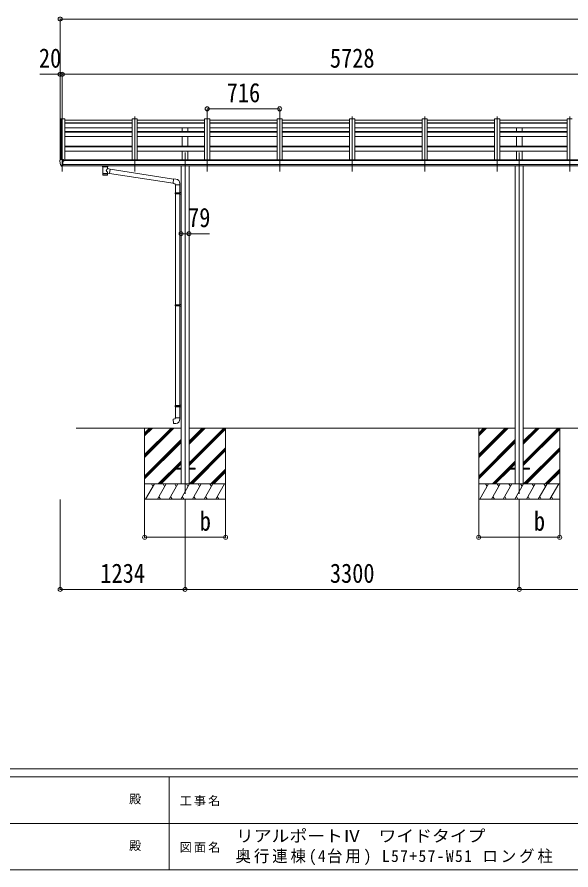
# Model space of a CAD drawing. Units: millimetres at full size, sheet at 1:40. Extents: x -11181 to 11305, y -7804 to 7716.
# Drawn here: x -2037 to 3433, y -7804 to 622 of the extents above; entities that cross this region are included whole.
import ezdxf
from ezdxf.enums import TextEntityAlignment as Align

# ---------------------------------------------------------------- set-up
doc = ezdxf.new("R2010")
doc.units = ezdxf.units.MM
doc.header["$LTSCALE"] = 40
doc.header["$PDMODE"] = 32
doc.header["$PDSIZE"] = 40
for name, color, linetype, lineweight in [('0-0_0', 7, 'Continuous', 9), ('0-1_本体', 4, 'Continuous', 9), ('0-2_部品', 7, 'Continuous', 9), ('0-8_PARTS2', 2, 'Continuous', 9), ('0-A_寸法', 6, 'Continuous', 9), ('F-0_240', 7, 'Continuous', 9)]:
    doc.layers.add(name, color=color, linetype=linetype, lineweight=lineweight)
doc.styles.add('ＭＳ ゴシック', font='')
doc.styles.get('ＭＳ ゴシック').set_extended_font_data('MS Gothic')

msp = doc.modelspace()

# ---------------------------------------------------------------- linework, layer by layer
at = {"layer": '0-0_0'}
for p, q in [((-1453.35, -3439.42), (-416.85, -3439.42)), ((-777.35, -3439.42), (-777.35, -4139.42)), ((-777.35, -3700.15), (-516.62, -3439.42)), ((-777.35, -3714.29), (-502.48, -3439.42)), ((-777.35, -3728.44), (-488.34, -3439.42)), ((-777.35, -3516.31), (-700.47, -3439.42)), ((-777.35, -3502.16), (-714.61, -3439.42)), ((-777.35, -3488.02), (-728.76, -3439.42)), ((-337.85, -3781.15), (3.88, -3439.42)), ((-337.85, -3795.29), (18.02, -3439.42)), ((-337.85, -3597.3), (-179.97, -3439.42)), ((-337.85, -3583.16), (-194.11, -3439.42)), ((-337.85, -3569.02), (-208.26, -3439.42)), ((-337.85, -3439.42), (2883.15, -3439.42)), ((-337.85, -3809.44), (22.65, -3448.94)), ((22.65, -3439.42), (22.65, -4139.42)), ((2522.65, -3439.42), (2522.65, -4139.42)), ((2522.65, -3700.15), (2783.38, -3439.42)), ((2522.65, -3714.29), (2797.52, -3439.42)), ((2522.65, -3728.44), (2811.66, -3439.42)), ((2522.65, -3516.31), (2599.53, -3439.42)), ((2522.65, -3502.16), (2585.39, -3439.42)), ((2522.65, -3488.02), (2571.24, -3439.42)), ((2962.15, -3781.15), (3303.88, -3439.42)), ((2962.15, -3795.29), (3318.02, -3439.42)), ((2962.15, -3597.3), (3120.03, -3439.42)), ((2962.15, -3583.16), (3105.89, -3439.42)), ((2962.15, -3569.02), (3091.74, -3439.42)), ((2962.15, -3439.42), (4813.15, -3439.42)), ((2962.15, -3809.44), (3322.65, -3448.94)), ((3322.65, -3439.42), (3322.65, -4139.42)), ((-777.35, -3912.28), (-416.85, -3551.79)), ((-777.35, -3926.43), (-416.85, -3565.93)), ((-777.35, -3940.57), (-416.85, -3580.07)), ((2522.65, -3912.28), (2883.15, -3551.79)), ((2522.65, -3926.43), (2883.15, -3565.93)), ((2522.65, -3940.57), (2883.15, -3580.07)), ((-333.99, -3989.42), (22.65, -3632.79)), ((-319.85, -3989.42), (22.65, -3646.93)), ((-305.71, -3989.42), (22.65, -3661.07)), ((2966.01, -3989.42), (3322.65, -3632.79)), ((2980.15, -3989.42), (3322.65, -3646.93)), ((2994.29, -3989.42), (3322.65, -3661.07)), ((-642.36, -3989.42), (-416.85, -3763.92)), ((-473.71, -3834.91), (-416.85, -3778.06)), ((2657.64, -3989.42), (2883.15, -3763.92)), ((2826.29, -3834.91), (2883.15, -3778.06)), ((-628.22, -3989.42), (-477.35, -3838.56)), ((-614.08, -3989.42), (-468.57, -3843.91)), ((-459.57, -3834.91), (-416.85, -3792.2)), ((-121.86, -3989.42), (22.65, -3844.92)), ((-107.72, -3989.42), (22.65, -3859.06)), ((-93.58, -3989.42), (22.65, -3873.2)), ((2671.78, -3989.42), (2822.65, -3838.56)), ((2685.92, -3989.42), (2831.43, -3843.91)), ((2840.43, -3834.91), (2883.15, -3792.2)), ((3178.14, -3989.42), (3322.65, -3844.92)), ((3192.28, -3989.42), (3322.65, -3859.06)), ((3206.42, -3989.42), (3322.65, -3873.2)), ((22.65, -3989.42), (-777.35, -3989.42)), ((-767.06, -4139.42), (-680.46, -3989.42)), ((-695.46, -4015.41), (-710.46, -3989.42)), ((-651.59, -4139.42), (-564.99, -3989.42)), ((-579.99, -4015.41), (-594.99, -3989.42)), ((-536.12, -4139.42), (-449.52, -3989.42)), ((-464.52, -4015.41), (-479.52, -3989.42)), ((-420.65, -4139.42), (-334.05, -3989.42)), ((-349.05, -4015.41), (-364.05, -3989.42)), ((-305.18, -4139.42), (-218.58, -3989.42)), ((-233.58, -4015.41), (-248.58, -3989.42)), ((-189.71, -4139.42), (-103.11, -3989.42)), ((-133.11, -3989.42), (-118.11, -4015.41)), ((-74.24, -4139.42), (12.36, -3989.42)), ((3322.65, -3989.42), (2522.65, -3989.42)), ((2532.94, -4139.42), (2619.54, -3989.42)), ((2604.54, -4015.41), (2589.54, -3989.42)), ((2648.41, -4139.42), (2735.01, -3989.42)), ((2720.01, -4015.41), (2705.01, -3989.42)), ((2763.88, -4139.42), (2850.48, -3989.42)), ((2835.48, -4015.41), (2820.48, -3989.42)), ((2879.35, -4139.42), (2965.95, -3989.42)), ((2950.95, -4015.41), (2935.95, -3989.42)), ((2994.82, -4139.42), (3081.42, -3989.42)), ((3066.42, -4015.41), (3051.42, -3989.42)), ((3110.29, -4139.42), (3196.89, -3989.42)), ((3166.89, -3989.42), (3181.89, -4015.41)), ((3225.76, -4139.42), (3312.36, -3989.42)), ((-636.6, -4113.45), (-621.6, -4139.42)), ((-521.12, -4113.44), (-506.12, -4139.42)), ((-405.65, -4113.44), (-390.66, -4139.42)), ((-290.18, -4113.45), (-275.19, -4139.42)), ((-174.71, -4113.45), (-159.72, -4139.42)), ((-59.24, -4113.45), (-44.25, -4139.42)), ((2663.4, -4113.45), (2678.4, -4139.42)), ((2778.88, -4113.44), (2793.88, -4139.42)), ((2894.35, -4113.44), (2909.34, -4139.42)), ((3009.82, -4113.45), (3024.81, -4139.42)), ((3125.29, -4113.45), (3140.28, -4139.42)), ((3240.76, -4113.45), (3255.75, -4139.42)), ((-777.35, -4139.42), (22.65, -4139.42)), ((2522.65, -4139.42), (3322.65, -4139.42))]:
    msp.add_line(p, q, dxfattribs=at)
at = {"layer": '0-1_本体'}
for p, q in [((-1611.35, -384.55), (-1611.36, -790.19)), ((-1610.41, -383.67), (-1602.57, -383.26)), ((-1602.35, -383.34), (-1602.35, -783.65)), ((-1602.27, -383.45), (-1601.65, -385.07)), ((-1566.35, -383.25), (-1566.35, -793.83)), ((-1566.35, -396.25), (-900.35, -396.25)), ((-900.35, -383.85), (-900.35, -787.12)), ((-850.35, -383.85), (-900.35, -383.85)), ((-850.35, -383.85), (-850.35, -787.12)), ((-850.35, -396.25), (-184.35, -396.25)), ((-184.35, -383.85), (-184.35, -787.12)), ((-134.35, -383.85), (-184.35, -383.85)), ((-134.35, -383.85), (-134.35, -787.12)), ((-134.35, -396.25), (531.65, -396.25)), ((531.65, -383.85), (531.65, -783.43)), ((581.65, -383.85), (531.65, -383.85)), ((581.65, -383.85), (581.65, -783.43)), ((581.65, -396.25), (1247.65, -396.25)), ((1247.65, -383.85), (1247.65, -783.43)), ((1297.65, -383.85), (1247.65, -383.85)), ((1297.65, -383.85), (1297.65, -783.43)), ((1297.65, -396.25), (1963.65, -396.25)), ((1963.65, -383.85), (1963.65, -783.43)), ((2013.65, -383.85), (1963.65, -383.85)), ((2013.65, -383.85), (2013.65, -783.43)), ((2013.65, -396.25), (2679.65, -396.25)), ((2679.65, -383.85), (2679.65, -783.43)), ((2729.65, -383.85), (2679.65, -383.85)), ((2729.65, -383.85), (2729.65, -783.43)), ((2729.65, -396.25), (3395.65, -396.25)), ((3395.65, -383.85), (3395.65, -783.43)), ((3445.65, -383.85), (3395.65, -383.85)), ((-1566.35, -422.96), (-900.35, -422.96)), ((-1566.35, -425.81), (-900.35, -425.81)), ((-1566.35, -470.54), (-900.35, -470.54)), ((-850.35, -422.96), (-184.35, -422.96)), ((-850.35, -425.81), (-184.35, -425.81)), ((-850.35, -470.54), (-184.35, -470.54)), ((-404.85, -509.08), (-404.85, -470.39)), ((-349.85, -509.08), (-349.85, -470.39)), ((-134.35, -422.96), (531.65, -422.96)), ((-134.35, -425.81), (531.65, -425.81)), ((-134.35, -470.54), (531.65, -470.54)), ((581.65, -422.96), (1247.65, -422.96)), ((581.65, -425.81), (1247.65, -425.81)), ((581.65, -470.54), (1247.65, -470.54)), ((1297.65, -422.96), (1963.65, -422.96)), ((1297.65, -425.81), (1963.65, -425.81)), ((1297.65, -470.54), (1963.65, -470.54)), ((2013.65, -422.96), (2679.65, -422.96)), ((2013.65, -425.81), (2679.65, -425.81)), ((2013.65, -470.54), (2679.65, -470.54)), ((2729.65, -422.96), (3395.65, -422.96)), ((2729.65, -425.81), (3395.65, -425.81)), ((2729.65, -470.54), (3395.65, -470.54)), ((2895.15, -509.08), (2895.15, -470.39)), ((2950.15, -509.08), (2950.15, -470.39)), ((-1566.35, -509.23), (-900.35, -509.23)), ((-1566.35, -514.52), (-900.35, -514.52)), ((-1566.35, -558.6), (-900.35, -558.6)), ((-850.35, -509.23), (-184.35, -509.23)), ((-850.35, -514.52), (-184.35, -514.52)), ((-850.35, -558.6), (-184.35, -558.6)), ((-404.85, -652), (-404.85, -558.45)), ((-349.85, -652), (-349.85, -558.45)), ((-134.35, -509.23), (531.65, -509.23)), ((-134.35, -514.52), (531.65, -514.52)), ((-134.35, -558.6), (531.65, -558.6)), ((581.65, -509.23), (1247.65, -509.23)), ((581.65, -514.52), (1247.65, -514.52)), ((581.65, -558.6), (1247.65, -558.6)), ((1297.65, -509.23), (1963.65, -509.23)), ((1297.65, -514.52), (1963.65, -514.52)), ((1297.65, -558.6), (1963.65, -558.6)), ((2013.65, -509.23), (2679.65, -509.23)), ((2013.65, -514.52), (2679.65, -514.52)), ((2013.65, -558.6), (2679.65, -558.6)), ((2729.65, -509.23), (3395.65, -509.23)), ((2729.65, -514.52), (3395.65, -514.52)), ((2729.65, -558.6), (3395.65, -558.6)), ((2895.15, -652), (2895.15, -558.45)), ((2950.15, -652), (2950.15, -558.45)), ((-1566.35, -652.16), (-900.35, -652.16)), ((-1566.35, -658.95), (-900.35, -658.95)), ((-850.35, -652.16), (-184.35, -652.16)), ((-850.35, -658.95), (-184.35, -658.95)), ((-134.35, -652.16), (531.65, -652.16)), ((-134.35, -658.95), (531.65, -658.95)), ((581.65, -652.16), (1247.65, -652.16)), ((581.65, -658.95), (1247.65, -658.95)), ((1297.65, -652.16), (1963.65, -652.16)), ((1297.65, -658.95), (1963.65, -658.95)), ((2013.65, -652.16), (2679.65, -652.16)), ((2013.65, -658.95), (2679.65, -658.95)), ((2729.65, -652.16), (3395.65, -652.16)), ((2729.65, -658.95), (3395.65, -658.95)), ((-1566.35, -702.5), (-900.35, -702.5)), ((-850.35, -702.5), (-184.35, -702.5)), ((-404.85, -786.97), (-404.85, -702.35)), ((-349.85, -786.97), (-349.85, -702.35)), ((-134.35, -702.5), (531.65, -702.5)), ((581.65, -702.5), (1247.65, -702.5)), ((1297.65, -702.5), (1963.65, -702.5)), ((2013.65, -702.5), (2679.65, -702.5)), ((2729.65, -702.5), (3395.65, -702.5)), ((2895.15, -786.97), (2895.15, -702.35)), ((2950.15, -786.97), (2950.15, -702.35)), ((4130.15, -793.83), (-1584.85, -793.83)), ((-1584.85, -835.05), (4130.15, -835.05)), ((-1561.35, -793.83), (-1561.35, -787.12)), ((4106.65, -787.12), (-1561.35, -787.12)), ((4130.15, -846.9), (-1584.85, -846.82)), ((-416.85, -846.84), (-416.85, -3989.42)), ((-337.85, -846.84), (-337.85, -3989.42)), ((2883.15, -846.84), (2883.15, -3989.42)), ((2962.15, -846.84), (2962.15, -3989.42))]:
    msp.add_line(p, q, dxfattribs=at)
msp.add_lwpolyline([(-1601.65, -783.65), (-1601.65, -383.25), (-1566.35, -383.25)], dxfattribs=at)
msp.add_circle((-1577.38, -798.56), 3, dxfattribs=at)
for centre, radius, start, end in [((-1610.35, -384.67), 1, 93, 173.32986), ((-1602.56, -383.56), 0.301, 21.06327, 92.86679)]:
    msp.add_arc(centre, radius, start, end, dxfattribs=at)
at = {"layer": '0-2_部品'}
for p, q in [((-1613.35, -793.06), (-1613.35, -793.69)), ((-1606.44, -784.26), (-1610.51, -790.07)), ((-1598.98, -850.38), (-1608.72, -835)), ((-1603.35, -783.69), (-1605.68, -783.83)), ((-1591.35, -783.69), (-1603.35, -783.69)), ((-1589.85, -784.61), (-1591.35, -784.61)), ((-1584.85, -793.42), (-1591.35, -793.03)), ((-1591.35, -838.3), (-1588.19, -837.89)), ((-1589.85, -784.61), (-1589.85, -790.78)), ((-1580.18, -786.11), (-1589.85, -785.38)), ((-1589.85, -788.38), (-1575.85, -788.43)), ((-1584.85, -790.78), (-1589.85, -790.78)), ((-1588.19, -837.89), (-1584.85, -837.46)), ((-1584.85, -848.99), (-1584.85, -790.78)), ((-1580.38, -798.61), (-1579.85, -798.61)), ((-1580.18, -786.11), (-1580.01, -786.12)), ((-1580.01, -786.12), (-1579.85, -786.16)), ((-1579.85, -786.16), (-1579.71, -786.2)), ((-1579.85, -798.61), (-1579.55, -798.61)), ((-1579.71, -786.2), (-1579.59, -786.25)), ((-1579.59, -786.25), (-1579.49, -786.31)), ((-1579.55, -797.42), (-1579.55, -798.61)), ((-1579.55, -798.61), (-1574.85, -798.61)), ((-1579.49, -786.31), (-1579.41, -786.38)), ((-1579.41, -786.38), (-1579.37, -786.45)), ((-1579.37, -786.45), (-1579.35, -786.52)), ((-1579.35, -788.42), (-1579.35, -786.52)), ((-1574.85, -789.54), (-1574.85, -793.5)), ((-1574.85, -796.99), (-1574.85, -798.61)), ((-1574.85, -798.61), (-1574.38, -798.61)), ((-1592.85, -852.1), (-1596.56, -851.87)), ((-1584.85, -848.99), (-1590.35, -848.99)), ((-1192.85, -853), (-1192.85, -846.88)), ((-1188.75, -857.5), (-1188.77, -937.79)), ((-1142.95, -875.07), (-1142.95, -857.49)), ((-1117.73, -878.98), (-1142.95, -875.07)), ((-1142.94, -937.79), (-1142.95, -921.16)), ((-1142.95, -921.41), (-1124.75, -924.24)), ((-1138.85, -853), (-1138.85, -846.88)), ((-1117.73, -878.98), (-1124.75, -924.24)), ((-494.56, -1020.22), (-1124.48, -922.5)), ((-490.89, -978.29), (-1118.04, -880.99)), ((-469.93, -978.67), (-490.77, -976.85)), ((-474.85, -1034.42), (-428.85, -1034.42)), ((-472.85, -1034.42), (-472.85, -1113.68)), ((-430.85, -1034.42), (-430.85, -1111.12)), ((-428.85, -1034.42), (-428.85, -1023.5)), ((-474.85, -1115.68), (-473.85, -1113.68)), ((-474.85, -1115.68), (-430.85, -1115.68)), ((-474.85, -1115.68), (-474.85, -1123.68)), ((-474.85, -1123.68), (-430.85, -1123.68)), ((-474.85, -1123.68), (-473.85, -1125.68)), ((-473.85, -1113.68), (-430.85, -1113.68)), ((-473.85, -1125.68), (-430.85, -1125.68)), ((-472.85, -1125.68), (-472.85, -2219.86)), ((-435.33, -1115.68), (-435.76, -1113.68)), ((-432.85, -1111.18), (-416.85, -1110.71)), ((-432.85, -1113.18), (-432.85, -1111.18)), ((-432.85, -1113.18), (-430.85, -1113.18)), ((-432.85, -1128.18), (-432.85, -1126.18)), ((-432.85, -1128.18), (-416.85, -1128.65)), ((-430.85, -1128.23), (-430.85, -2217.3)), ((-416.85, -1110.71), (-416.85, -1128.65)), ((-474.85, -2221.86), (-473.85, -2219.86)), ((-474.85, -2221.86), (-430.85, -2221.86)), ((-474.85, -2221.86), (-474.85, -2229.86)), ((-474.85, -2229.86), (-430.85, -2229.86)), ((-474.85, -2229.86), (-473.85, -2231.86)), ((-473.85, -2219.86), (-430.85, -2219.86)), ((-473.85, -2231.86), (-430.85, -2231.86)), ((-472.85, -2231.86), (-472.85, -3215.02)), ((-435.33, -2221.86), (-435.76, -2219.86)), ((-432.85, -2217.36), (-416.85, -2216.89)), ((-432.85, -2219.36), (-432.85, -2217.36)), ((-432.85, -2219.36), (-430.85, -2219.36)), ((-432.85, -2234.36), (-432.85, -2232.36)), ((-432.85, -2234.36), (-416.85, -2234.83)), ((-430.85, -2234.42), (-430.85, -3212.46)), ((-416.85, -2216.89), (-416.85, -2234.83)), ((-474.85, -3217.02), (-473.85, -3215.02)), ((-474.85, -3217.02), (-430.85, -3217.02)), ((-474.85, -3217.02), (-474.85, -3225.02)), ((-474.85, -3225.02), (-430.85, -3225.02)), ((-474.85, -3225.02), (-473.85, -3227.02)), ((-473.85, -3215.02), (-430.85, -3215.02)), ((-473.85, -3227.02), (-430.85, -3227.02)), ((-472.85, -3227.02), (-472.85, -3337.02)), ((-435.33, -3217.02), (-435.76, -3215.02)), ((-432.85, -3212.52), (-416.85, -3212.05)), ((-432.85, -3214.52), (-432.85, -3212.52)), ((-432.85, -3214.52), (-430.85, -3214.52)), ((-432.85, -3229.52), (-432.85, -3227.52)), ((-432.85, -3229.52), (-416.85, -3229.99)), ((-430.85, -3229.58), (-430.85, -3337.02)), ((-416.85, -3212.05), (-416.85, -3229.99)), ((-474.85, -3337.02), (-428.85, -3337.02)), ((-474.85, -3347.02), (-474.85, -3337.02)), ((-428.85, -3337.02), (-428.85, -3347.94))]:
    msp.add_line(p, q, dxfattribs=at)
at = {"layer": '0-2_部品', "color": 4}
for p, q in [((-477.35, -3834.91), (-416.85, -3834.91)), ((-477.35, -3834.91), (-477.35, -3843.91)), ((-477.35, -3843.91), (-416.85, -3843.91)), ((-337.85, -3834.91), (-277.35, -3834.91)), ((-337.85, -3843.91), (-277.35, -3843.91)), ((-277.35, -3834.91), (-277.35, -3843.91)), ((2822.65, -3834.91), (2883.15, -3834.91)), ((2822.65, -3834.91), (2822.65, -3843.91)), ((2822.65, -3843.91), (2883.15, -3843.91)), ((2962.15, -3834.91), (3022.65, -3834.91)), ((2962.15, -3843.91), (3022.65, -3843.91)), ((3022.65, -3834.91), (3022.65, -3843.91))]:
    msp.add_line(p, q, dxfattribs=at)
at = {"layer": '0-2_部品'}
for points in [[(-1592.85, -852.1), (-1591.35, -852.19), (-1591.35, -783.69)], [(-1591.35, -849.99), (-1590.85, -849.99), (-1590.35, -848.99)], [(-1192.81, -853.06), (-1192.84, -852.7), (-1192.59, -851.74), (-1192.07, -850.86), (-1191.27, -850.02), (-1190.15, -849.22), (-1188.75, -848.5)], [(-1192.81, -852.94), (-1192.84, -853.3), (-1192.59, -854.26), (-1192.07, -855.14), (-1191.27, -855.98), (-1190.15, -856.77), (-1188.75, -857.5)], [(-1142.95, -848.51), (-1142.72, -848.6), (-1141.36, -849.34), (-1140.25, -850.19), (-1139.49, -851.05), (-1139.03, -851.95), (-1138.86, -852.84)], [(-1142.95, -857.49), (-1142.72, -857.39), (-1141.36, -856.66), (-1140.25, -855.81), (-1139.49, -854.95), (-1139.03, -854.05), (-1138.86, -853.16)], [(-490.77, -976.85), (-494.78, -1022.68), (-474.85, -1024.42), (-474.85, -1034.42)], [(-435.33, -1115.68), (-435.33, -1123.68), (-435.76, -1125.68)], [(-432.85, -1126.18), (-430.85, -1126.18), (-430.85, -1113.18)], [(-435.33, -2221.86), (-435.33, -2229.86), (-435.76, -2231.86)], [(-432.85, -2232.36), (-430.85, -2232.36), (-430.85, -2219.36)], [(-435.33, -3217.02), (-435.33, -3225.02), (-435.76, -3227.02)], [(-432.85, -3227.52), (-430.85, -3227.52), (-430.85, -3214.52)], [(-469.93, -3392.77), (-490.77, -3394.59), (-494.78, -3348.77), (-474.85, -3347.02)]]:
    msp.add_lwpolyline(points, dxfattribs=at)
for centre, radius, start, end in [((-1610.35, -793.06), 3, 93, 180), ((-1420.86, -793.69), 192.49, 180.0008, 192.1233), ((-1606.12, -833.5), 3, 191.83348, 210), ((-1605.62, -784.83), 1, 93.5, 145), ((-1577.35, -798.61), 2.5, 151.64236, 180), ((-1577.35, -798.61), 2.5, 0, 151.64236), ((-1596.38, -848.88), 3, 210, 266.5), ((-1175.78, -898.22), 51.38, 92.46126, 104.61963), ((-1155.9, -898.22), 51.38, 75.38037, 87.53874), ((-473.85, -1023.5), 45, 0, 85), ((-473.85, -3347.94), 45, 275, 0)]:
    msp.add_arc(centre, radius, start, end, dxfattribs=at)
for centre, major_axis, ratio, start_param, end_param in [((-1575.85, -789.54), (-0.02, 1.1), 0.906239, 4.6917496, 6.2625459), ((-1165.85, -858.69), (-22.91, -0.42), 0.072511, 4.711586, 6.2823824), ((-1165.85, -925.35), (22.91, 0), 0.122865, 6.2831853, 9.424778), ((-1165.83, -857.06), (-22.91, -0.42), 0.072511, 4.711586, 6.2823824), ((-1165.88, -857.07), (22.92, -0.42), 0.07247, 0.0008089, 1.5716053), ((-1165.88, -858.69), (22.92, -0.42), 0.07247, 0.0008089, 1.5716053), ((-1165.86, -894.62), (-22.81, 26.62), 0.234429, 3.1563334, 4.5976381), ((-1163.3, -897.27), (20.32, 22.25), 0.045535, 4.9756507, 6.2441899), ((-1154.85, -853), (16, 0), 0.361356, 0, 0.0194874), ((-1154.85, -853), (16, 0), 0.361356, 6.2636979, 6.2831853), ((-1165.85, -937.79), (22.92, 0), 0.101955, 6.2829723, 9.4248207), ((-1165.85, -937.79), (22.92, 0), 0.101955, 3.1415499, 6.2833984)]:
    msp.add_ellipse(centre, major_axis=major_axis, ratio=ratio, start_param=start_param, end_param=end_param, dxfattribs=at)
at = {"layer": '0-8_PARTS2'}
for p, q in [((-1591.35, -903.02), (-1591.35, -359.17)), ((-875.35, -903.02), (-875.35, -359.17)), ((-159.35, -903.02), (-159.35, -359.17)), ((556.65, -903.02), (556.65, -359.17)), ((1272.65, -903.02), (1272.65, -359.17)), ((1988.65, -903.02), (1988.65, -359.17)), ((2704.65, -903.02), (2704.65, -359.17)), ((3420.65, -903.02), (3420.65, -359.17)), ((-377.35, -714.21), (-377.35, -4089.44)), ((2922.65, -714.21), (2922.65, -4089.44))]:
    msp.add_line(p, q, dxfattribs=at)
at = {"layer": '0-A_寸法'}
for p, q in [((-1611.35, 602.37), (-1611.35, 56.99)), ((-1611.35, 602.37), (9884.64, 602.37)), ((-1611.35, 56.99), (-1811.35, 56.99)), ((-1611.35, 56.99), (-1611.35, -398.59)), ((-1591.35, 56.99), (-1611.35, 56.99)), ((-1591.35, 56.99), (-1591.35, -398.59)), ((-1591.35, 56.99), (-1591.35, -398.59)), ((-1591.35, 56.99), (4136.65, 56.99)), ((-159.35, -284.45), (-159.35, -402.06)), ((-159.35, -284.45), (556.65, -284.45)), ((556.65, -284.45), (556.65, -402.06)), ((-416.85, -1518.17), (-337.85, -1518.17)), ((-337.85, -1518.17), (-137.85, -1518.17)), ((-1611.35, -5032.3), (-1611.35, -4142.91)), ((-777.35, -4517.32), (-777.35, -4142.91)), ((-377.35, -5032.3), (-377.35, -4142.91)), ((22.65, -4517.32), (22.65, -4142.91)), ((2522.65, -4517.32), (2522.65, -4142.91)), ((2922.65, -5032.3), (2922.65, -4142.91)), ((3322.65, -4517.32), (3322.65, -4142.91)), ((-777.35, -4517.32), (22.65, -4517.32)), ((2522.65, -4517.32), (3322.65, -4517.32)), ((-1611.35, -5032.3), (-377.35, -5032.3)), ((-377.35, -5032.3), (2922.65, -5032.3)), ((2922.65, -5032.3), (5350.65, -5032.3))]:
    msp.add_line(p, q, dxfattribs=at)
for p in [(-1611.35, 602.37), (-1611.35, 56.99), (-1591.35, 56.99), (-159.35, -284.45), (556.65, -284.45), (-416.85, -1518.17), (-337.85, -1518.17), (-777.35, -4517.32), (22.65, -4517.32), (2522.65, -4517.32), (3322.65, -4517.32), (-1611.35, -5032.3), (-377.35, -5032.3), (2922.65, -5032.3)]:
    msp.add_point(p, dxfattribs=at)
at = {"layer": 'F-0_240', "color": 5}
for p, q in [((-11180.61, -6803.54), (10739.39, -6803.54)), ((-11180.61, -6883.54), (7183.72, -6883.54)), ((-536.28, -6883.54), (-536.28, -7803.54)), ((-4536.28, -7343.54), (3663.72, -7343.54)), ((-11180.61, -7803.54), (10739.39, -7803.54))]:
    msp.add_line(p, q, dxfattribs=at)

# ---------------------------------------------------------------- texts
at = {"layer": '0-A_寸法', "color": 7, "style": 'ＭＳ ゴシック', "width": 0.85}
for s, p in [('20', (-1821.35, 64.99)), ('5728', (1052.65, 64.99)), ('716', (33.65, -276.45)), ('79', (-347.85, -1510.17)), ('b', (-232.35, -4509.32)), ('b', (3067.65, -4509.32)), ('1234', (-1214.35, -5024.3)), ('3300', (1052.65, -5024.3))]:
    msp.add_text(s, height=190.6, dxfattribs=at).set_placement(p, align=Align.BOTTOM_LEFT)
at = {"layer": 'F-0_240', "style": 'ＭＳ ゴシック'}
for p in [(-930.57, -7173.54), (-930.57, -7633.54)]:
    msp.add_text('殿', height=87.98, dxfattribs=at).set_placement(p, align=Align.BOTTOM_LEFT)
at = {"layer": 'F-0_240', "style": 'ＭＳ ゴシック', "width": 1.1}
msp.add_text('リアルポートⅣ\u3000ワイドタイプ', height=117.3, dxfattribs=at).set_placement((124.97, -7561.39), align=Align.BOTTOM_LEFT)
at = {"layer": 'F-0_240', "attachment_point": 7, "style": 'ＭＳ ゴシック'}
for s, insert, char_height in [('\\T1.17;工事名', (-430.81, -7173.54), 87.98), ('\\T1.17;図面名', (-430.81, -7633.54), 87.98), ('\\T1.19;\\W0.95;奥行連棟(4台用)\\~L57+57-W51\\~ロング柱', (120.88, -7756.06), 117.3)]:
    msp.add_mtext(s, dxfattribs=dict(at, insert=insert, char_height=char_height))

doc.saveas('drawing.dxf')
